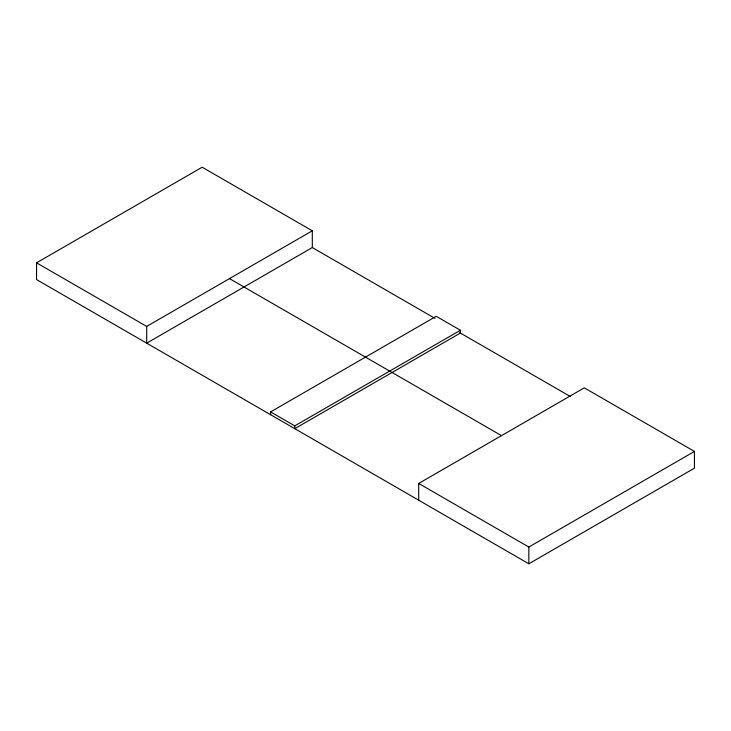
<?xml version="1.0" encoding="UTF-8"?>
<svg xmlns="http://www.w3.org/2000/svg" width="731" height="731" viewBox="0 0 731 731"><rect width="100%" height="100%" fill="white"/><g stroke="black" fill="none" stroke-linecap="round" stroke-linejoin="round"><path stroke-width="1.1" d="M418.689 500.205L418.689 483.447L584.307 387.832L694.45 451.42L694.45 468.169L528.833 563.793L36.55 279.58L36.55 262.831L202.167 167.207L312.311 230.795L312.311 247.553L146.693 343.168L146.693 326.419L312.311 230.795M270.598 414.705L270.598 411.918L436.224 316.295L460.402 330.257L460.402 333.044L294.776 428.668L294.776 425.871L460.402 330.257M418.689 483.447L528.833 547.044L694.45 451.42M312.311 247.553L434.954 318.36M459.68 332.632L570.454 396.586M229.507 278.612L501.493 435.639M36.55 262.831L146.693 326.419M270.598 411.918L294.776 425.871M528.833 547.044L528.833 563.793"/></g></svg>
